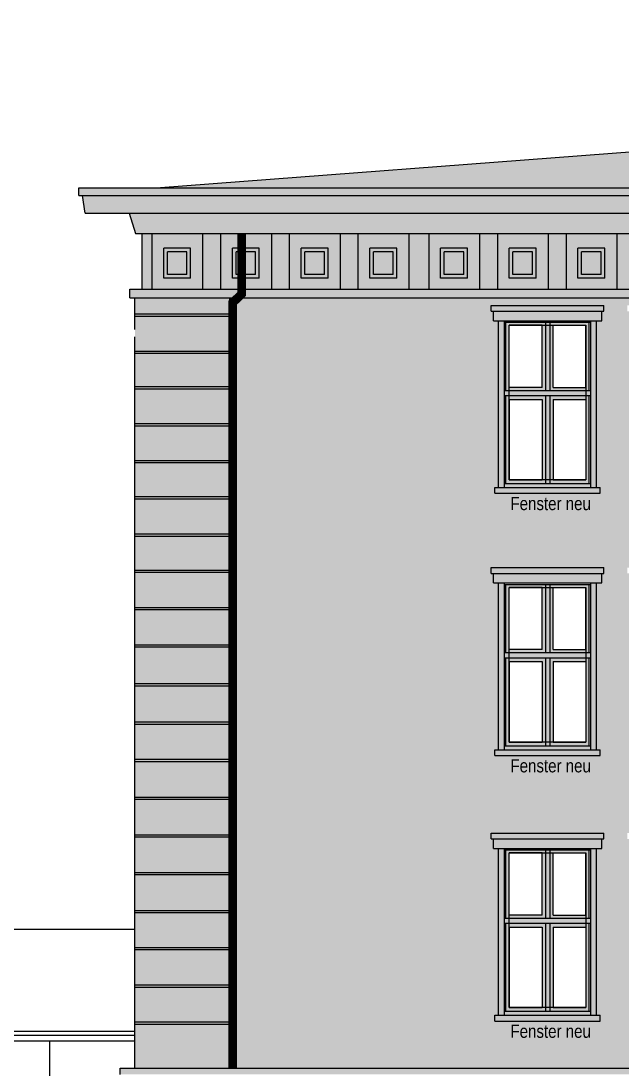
# Model space of a CAD drawing. Header units: metres. Extents: x 11 to 190, y 38 to 70.
# Drawn here: x 29.74 to 37.97, y 47.04 to 61.38 of the extents above; entities that cross this region are included whole.
import ezdxf
from ezdxf.enums import TextEntityAlignment as Align

# ---------------------------------------------------------------- set-up
doc = ezdxf.new("R2010")
doc.units = ezdxf.units.M
doc.header["$LTSCALE"] = 0.01
doc.header["$XCLIPFRAME"] = 2
doc.linetypes.add('AUSGEZOGEN', pattern=[1000, 1000, 0])
for name, color, linetype in [('A_Ansicht_Bibliothek', 1, 'CONTINUOUS'), ('A_Fensterrahmen', 1, 'CONTINUOUS'), ('A_Glasbild', 7, 'CONTINUOUS'), ('A_regenrinne', 252, 'CONTINUOUS'), ('A_Schraff_Dach', 17, 'CONTINUOUS'), ('A_Schraff_Fassade_OG', 41, 'CONTINUOUS'), ('A_Schraff_Fensterrahmen', 255, 'CONTINUOUS'), ('A_Schraff_Gewaende', 23, 'CONTINUOUS'), ('A_Schraff_Paneel', 14, 'CONTINUOUS'), ('A_Schraff_Sims', 17, 'CONTINUOUS'), ('A_Schraff_Stuck', 23, 'CONTINUOUS'), ('A_Stuck_am_dach', 2, 'CONTINUOUS'), ('A_TEXT', 2, 'CONTINUOUS'), ('FASSADE', 7, 'AUSGEZOGEN'), ('FASSADE_STRUKTUR', 8, 'AUSGEZOGEN')]:
    doc.layers.add(name, color=color, linetype=linetype)
doc.styles.add('arial-n', font='ARIALN.TTF')
picture_1 = doc.add_image_def('image1.jpg', size_in_pixel=(60, 84))

msp = doc.modelspace()

# ---------------------------------------------------------------- hatches: boundary and pattern name
at = {"layer": 'A_Schraff_Dach'}
h = msp.add_hatch(color=256, dxfattribs=at)
h.paths.add_polyline_path([(116.817, 59.594), (59.2, 59.594), (55.097, 59.594), (38.192, 59.594), (31.592, 59.092), (55.865, 59.092), (58.525, 59.092), (59.2, 59.092), (116.817, 59.092)])
h.paths.add_polyline_path([(85.073, 60.702), (82.265, 60.704), (82.265, 59.594), (85.073, 59.594)])
h.paths.add_polyline_path([(112.247, 61.37), (111.198, 61.376), (111.198, 59.594), (112.247, 59.594)])
for color, points in [(11, [(55.865, 59.092), (55.097, 59.092), (30.532, 59.092), (30.532, 58.989), (55.865, 58.989)]), (11, [(55.815, 58.989), (55.097, 58.989), (30.582, 58.989), (30.62, 58.747), (55.777, 58.747)]), (256, [(55.182, 58.747), (55.097, 58.747), (31.224, 58.747), (31.31, 58.468), (55.097, 58.468)])]:
    msp.add_hatch(color=color, dxfattribs=at).paths.add_polyline_path(points)
at = {"layer": 'A_Schraff_Fassade_OG'}
h = msp.add_hatch(color=256, dxfattribs=at)
h.paths.add_polyline_path([(36.277, 57.277), (36.207, 57.277), (36.207, 57.407), (36.177, 57.407), (36.177, 57.487), (37.717, 57.487), (37.717, 57.407), (37.687, 57.407), (37.687, 57.277), (37.617, 57.277), (37.617, 56.015), (38.136, 56.01), (38.136, 57.277), (38.066, 57.277), (38.066, 57.407), (38.036, 57.407), (38.036, 57.487), (39.576, 57.487), (39.576, 57.407), (39.546, 57.407), (39.546, 57.277), (39.476, 57.277), (39.476, 55.999), (40.016, 55.994), (40.016, 57.277), (39.946, 57.277), (39.946, 57.407), (39.916, 57.407), (39.916, 57.487), (41.456, 57.487), (41.456, 57.407), (41.426, 57.407), (41.426, 57.277), (41.356, 57.277), (41.356, 55.983), (41.896, 55.978), (41.896, 57.277), (41.826, 57.277), (41.826, 57.407), (41.796, 57.407), (41.796, 57.487), (43.336, 57.487), (43.336, 57.407), (43.306, 57.407), (43.306, 57.277), (43.236, 57.277), (43.236, 55.967), (43.801, 55.962), (43.801, 57.277), (43.731, 57.277), (43.731, 57.407), (43.701, 57.407), (43.701, 57.487), (45.241, 57.487), (45.241, 57.407), (45.211, 57.407), (45.211, 57.277), (45.141, 57.277), (45.141, 55.951), (45.576, 55.947), (45.576, 57.277), (45.506, 57.277), (45.506, 57.407), (45.476, 57.407), (45.476, 57.487), (47.016, 57.487), (47.016, 57.407), (46.986, 57.407), (46.986, 57.277), (46.916, 57.277), (46.916, 55.936), (47.531, 55.931), (47.531, 57.277), (47.461, 57.277), (47.461, 57.407), (47.431, 57.407), (47.431, 57.487), (48.971, 57.487), (48.971, 57.407), (48.941, 57.407), (48.941, 57.277), (48.871, 57.277), (48.871, 55.92), (49.316, 55.916), (49.316, 57.277), (49.246, 57.277), (49.246, 57.407), (49.216, 57.407), (49.216, 57.487), (50.756, 57.487), (50.756, 57.407), (50.726, 57.407), (50.726, 57.277), (50.656, 57.277), (50.656, 55.905), (51.26, 55.9), (51.26, 57.277), (51.19, 57.277), (51.19, 57.407), (51.16, 57.407), (51.16, 57.487), (52.7, 57.487), (52.7, 57.407), (52.67, 57.407), (52.67, 57.277), (52.6, 57.277), (52.6, 55.888), (53.847, 55.878), (53.847, 57.588), (32.6, 57.588), (32.6, 56.057), (36.277, 56.026)])
h.paths.add_polyline_path([(53.847, 55.878), (52.6, 55.888), (52.6, 54.997), (52.65, 54.997), (52.65, 54.917), (51.21, 54.917), (51.21, 54.997), (51.26, 54.997), (51.26, 55.9), (50.656, 55.905), (50.656, 54.997), (50.706, 54.997), (50.706, 54.917), (49.266, 54.917), (49.266, 54.997), (49.316, 54.997), (49.316, 55.916), (48.871, 55.92), (48.871, 54.997), (48.921, 54.997), (48.921, 54.917), (47.481, 54.917), (47.481, 54.997), (47.531, 54.997), (47.531, 55.931), (46.916, 55.936), (46.916, 54.997), (46.966, 54.997), (46.966, 54.917), (45.526, 54.917), (45.526, 54.997), (45.576, 54.997), (45.576, 55.947), (45.141, 55.951), (45.141, 54.997), (45.191, 54.997), (45.191, 54.917), (43.751, 54.917), (43.751, 54.997), (43.801, 54.997), (43.801, 55.962), (43.236, 55.967), (43.236, 54.997), (43.286, 54.997), (43.286, 54.917), (41.846, 54.917), (41.846, 54.997), (41.896, 54.997), (41.896, 55.978), (41.356, 55.983), (41.356, 54.997), (41.406, 54.997), (41.406, 54.917), (39.966, 54.917), (39.966, 54.997), (40.016, 54.997), (40.016, 55.994), (39.476, 55.999), (39.476, 54.997), (39.526, 54.997), (39.526, 54.917), (38.086, 54.917), (38.086, 54.997), (38.136, 54.997), (38.136, 56.01), (37.617, 56.015), (37.617, 54.997), (37.667, 54.997), (37.667, 54.917), (36.227, 54.917), (36.227, 54.997), (36.277, 54.997), (36.277, 56.026), (32.6, 56.057), (32.6, 52.312), (36.277, 52.312), (36.277, 53.691), (36.207, 53.691), (36.207, 53.821), (36.177, 53.821), (36.177, 53.901), (37.717, 53.901), (37.717, 53.821), (37.687, 53.821), (37.687, 53.691), (37.617, 53.691), (37.617, 52.312), (38.136, 52.312), (38.136, 53.691), (38.066, 53.691), (38.066, 53.821), (38.036, 53.821), (38.036, 53.901), (39.576, 53.901), (39.576, 53.821), (39.546, 53.821), (39.546, 53.691), (39.476, 53.691), (39.476, 52.312), (40.016, 52.312), (40.016, 53.691), (39.946, 53.691), (39.946, 53.821), (39.916, 53.821), (39.916, 53.901), (41.456, 53.901), (41.456, 53.821), (41.426, 53.821), (41.426, 53.691), (41.356, 53.691), (41.356, 52.312), (41.896, 52.312), (41.896, 53.691), (41.826, 53.691), (41.826, 53.821), (41.796, 53.821), (41.796, 53.901), (43.336, 53.901), (43.336, 53.821), (43.306, 53.821), (43.306, 53.691), (43.236, 53.691), (43.236, 52.312), (43.801, 52.312), (43.801, 53.691), (43.731, 53.691), (43.731, 53.821), (43.701, 53.821), (43.701, 53.901), (45.241, 53.901), (45.241, 53.821), (45.211, 53.821), (45.211, 53.691), (45.141, 53.691), (45.141, 52.312), (45.576, 52.312), (45.576, 53.691), (45.506, 53.691), (45.506, 53.821), (45.476, 53.821), (45.476, 53.901), (47.016, 53.901), (47.016, 53.821), (46.986, 53.821), (46.986, 53.691), (46.916, 53.691), (46.916, 52.312), (47.531, 52.312), (47.531, 53.691), (47.461, 53.691), (47.461, 53.821), (47.431, 53.821), (47.431, 53.901), (48.971, 53.901), (48.971, 53.821), (48.941, 53.821), (48.941, 53.691), (48.871, 53.691), (48.871, 52.312), (49.316, 52.312), (49.316, 53.691), (49.246, 53.691), (49.246, 53.821), (49.216, 53.821), (49.216, 53.901), (50.756, 53.901), (50.756, 53.821), (50.726, 53.821), (50.726, 53.691), (50.656, 53.691), (50.656, 52.312), (51.26, 52.312), (51.26, 53.691), (51.19, 53.691), (51.19, 53.821), (51.16, 53.821), (51.16, 53.901), (52.7, 53.901), (52.7, 53.821), (52.67, 53.821), (52.67, 53.691), (52.6, 53.691), (52.6, 52.312), (53.847, 52.312)])
h.paths.add_polyline_path([(53.847, 52.312), (52.6, 52.312), (52.6, 51.411), (52.65, 51.411), (52.65, 51.331), (51.21, 51.331), (51.21, 51.411), (51.26, 51.411), (51.26, 52.312), (50.656, 52.312), (50.656, 51.411), (50.706, 51.411), (50.706, 51.331), (49.266, 51.331), (49.266, 51.411), (49.316, 51.411), (49.316, 52.312), (48.871, 52.312), (48.871, 51.411), (48.921, 51.411), (48.921, 51.331), (47.481, 51.331), (47.481, 51.411), (47.531, 51.411), (47.531, 52.312), (46.916, 52.312), (46.916, 51.411), (46.966, 51.411), (46.966, 51.331), (45.526, 51.331), (45.526, 51.411), (45.576, 51.411), (45.576, 52.312), (45.141, 52.312), (45.141, 51.411), (45.191, 51.411), (45.191, 51.331), (43.751, 51.331), (43.751, 51.411), (43.801, 51.411), (43.801, 52.312), (43.236, 52.312), (43.236, 51.411), (43.286, 51.411), (43.286, 51.331), (41.846, 51.331), (41.846, 51.411), (41.896, 51.411), (41.896, 52.312), (41.356, 52.312), (41.356, 51.411), (41.406, 51.411), (41.406, 51.331), (39.966, 51.331), (39.966, 51.411), (40.016, 51.411), (40.016, 52.312), (39.476, 52.312), (39.476, 51.411), (39.526, 51.411), (39.526, 51.331), (38.086, 51.331), (38.086, 51.411), (38.136, 51.411), (38.136, 52.312), (37.617, 52.312), (37.617, 51.411), (37.667, 51.411), (37.667, 51.331), (36.227, 51.331), (36.227, 51.411), (36.277, 51.411), (36.277, 52.312), (32.6, 52.312), (32.6, 49.232), (36.277, 49.232), (36.277, 50.061), (36.207, 50.061), (36.207, 50.191), (36.177, 50.191), (36.177, 50.271), (37.717, 50.271), (37.717, 50.191), (37.687, 50.191), (37.687, 50.061), (37.617, 50.061), (37.617, 49.232), (38.136, 49.232), (38.136, 50.061), (38.066, 50.061), (38.066, 50.191), (38.036, 50.191), (38.036, 50.271), (39.576, 50.271), (39.576, 50.191), (39.546, 50.191), (39.546, 50.061), (39.476, 50.061), (39.476, 49.232), (40.016, 49.232), (40.016, 50.061), (39.946, 50.061), (39.946, 50.191), (39.916, 50.191), (39.916, 50.271), (41.456, 50.271), (41.456, 50.191), (41.426, 50.191), (41.426, 50.061), (41.356, 50.061), (41.356, 49.232), (41.896, 49.232), (41.896, 50.061), (41.826, 50.061), (41.826, 50.191), (41.796, 50.191), (41.796, 50.271), (43.336, 50.271), (43.336, 50.191), (43.306, 50.191), (43.306, 50.061), (43.236, 50.061), (43.236, 49.232), (43.801, 49.232), (43.801, 50.061), (43.731, 50.061), (43.731, 50.191), (43.701, 50.191), (43.701, 50.271), (45.241, 50.271), (45.241, 50.191), (45.211, 50.191), (45.211, 50.061), (45.141, 50.061), (45.141, 49.232), (45.576, 49.232), (45.576, 50.061), (45.506, 50.061), (45.506, 50.191), (45.476, 50.191), (45.476, 50.271), (47.016, 50.271), (47.016, 50.191), (46.986, 50.191), (46.986, 50.061), (46.916, 50.061), (46.916, 49.232), (47.531, 49.232), (47.531, 50.061), (47.461, 50.061), (47.461, 50.191), (47.431, 50.191), (47.431, 50.271), (48.971, 50.271), (48.971, 50.191), (48.941, 50.191), (48.941, 50.061), (48.871, 50.061), (48.871, 49.232), (49.316, 49.232), (49.316, 50.061), (49.246, 50.061), (49.246, 50.191), (49.216, 50.191), (49.216, 50.271), (50.756, 50.271), (50.756, 50.191), (50.726, 50.191), (50.726, 50.061), (50.656, 50.061), (50.656, 49.232), (51.26, 49.232), (51.26, 50.061), (51.19, 50.061), (51.19, 50.191), (51.16, 50.191), (51.16, 50.271), (52.7, 50.271), (52.7, 50.191), (52.67, 50.191), (52.67, 50.061), (52.6, 50.061), (52.6, 49.232), (53.847, 49.232)])
h.paths.add_polyline_path([(36.277, 49.232), (32.6, 49.232), (32.6, 47.058), (53.847, 47.058), (53.847, 49.232), (52.6, 49.232), (52.6, 47.781), (52.65, 47.781), (52.65, 47.701), (51.21, 47.701), (51.21, 47.781), (51.26, 47.781), (51.26, 49.232), (50.656, 49.232), (50.656, 47.781), (50.706, 47.781), (50.706, 47.701), (49.266, 47.701), (49.266, 47.781), (49.316, 47.781), (49.316, 49.232), (48.871, 49.232), (48.871, 47.781), (48.921, 47.781), (48.921, 47.701), (47.481, 47.701), (47.481, 47.781), (47.531, 47.781), (47.531, 49.232), (46.916, 49.232), (46.916, 47.781), (46.966, 47.781), (46.966, 47.701), (45.526, 47.701), (45.526, 47.781), (45.576, 47.781), (45.576, 49.232), (45.141, 49.232), (45.141, 47.781), (45.191, 47.781), (45.191, 47.701), (43.751, 47.701), (43.751, 47.781), (43.801, 47.781), (43.801, 49.232), (43.236, 49.232), (43.236, 47.781), (43.286, 47.781), (43.286, 47.701), (41.846, 47.701), (41.846, 47.781), (41.896, 47.781), (41.896, 49.232), (41.356, 49.232), (41.356, 47.781), (41.406, 47.781), (41.406, 47.701), (39.966, 47.701), (39.966, 47.781), (40.016, 47.781), (40.016, 49.232), (39.476, 49.232), (39.476, 47.781), (39.526, 47.781), (39.526, 47.701), (38.086, 47.701), (38.086, 47.781), (38.136, 47.781), (38.136, 49.232), (37.617, 49.232), (37.617, 47.781), (37.667, 47.781), (37.667, 47.701), (36.227, 47.701), (36.227, 47.781), (36.277, 47.781)])
at = {"layer": 'A_Schraff_Fensterrahmen'}
h = msp.add_hatch(color=256, dxfattribs=at)
h.paths.add_polyline_path([(36.917, 57.257), (36.377, 57.257), (36.377, 56.325), (36.917, 56.325)])
h.paths.add_polyline_path([(36.872, 57.216), (36.872, 56.366), (36.422, 56.366), (36.422, 57.216)], flags=16)
h.paths.add_polyline_path([(37.517, 57.257), (36.977, 57.257), (36.977, 56.325), (37.517, 56.325)])
h.paths.add_polyline_path([(37.022, 57.216), (37.472, 57.216), (37.472, 56.366), (37.022, 56.366)], flags=16)
h.paths.add_polyline_path([(36.977, 57.257), (36.917, 57.257), (36.917, 56.325), (36.977, 56.325)])
h.paths.add_polyline_path([(36.917, 56.255), (36.377, 56.255), (36.377, 55.05), (36.917, 55.05)])
h.paths.add_polyline_path([(36.872, 56.202), (36.872, 55.102), (36.422, 55.102), (36.422, 56.202)], flags=16)
h.paths.add_polyline_path([(37.517, 56.255), (36.977, 56.255), (36.977, 55.05), (37.517, 55.05)])
h.paths.add_polyline_path([(37.472, 56.202), (37.472, 55.102), (37.022, 55.102), (37.022, 56.202)], flags=16)
h.paths.add_polyline_path([(36.977, 56.255), (36.917, 56.255), (36.917, 55.05), (36.977, 55.05)])
h.paths.add_polyline_path([(37.537, 56.292), (36.357, 56.292), (36.357, 56.255), (37.537, 56.255)])
h.paths.add_polyline_path([(37.537, 56.325), (36.357, 56.325), (36.357, 56.292), (37.537, 56.292)])
h.paths.add_polyline_path([(37.537, 55.05), (36.357, 55.05), (36.357, 54.997), (37.537, 54.997)])
h = msp.add_hatch(color=256, dxfattribs=at)
h.paths.add_polyline_path([(36.917, 53.671), (36.377, 53.671), (36.377, 52.739), (36.917, 52.739)])
h.paths.add_polyline_path([(36.872, 53.63), (36.872, 52.78), (36.422, 52.78), (36.422, 53.63)], flags=16)
h.paths.add_polyline_path([(37.517, 53.671), (36.977, 53.671), (36.977, 52.739), (37.517, 52.739)])
h.paths.add_polyline_path([(37.022, 53.63), (37.472, 53.63), (37.472, 52.78), (37.022, 52.78)], flags=16)
h.paths.add_polyline_path([(36.977, 53.671), (36.917, 53.671), (36.917, 52.739), (36.977, 52.739)])
h.paths.add_polyline_path([(36.917, 52.669), (36.377, 52.669), (36.377, 51.464), (36.917, 51.464)])
h.paths.add_polyline_path([(36.872, 52.616), (36.872, 51.516), (36.422, 51.516), (36.422, 52.616)], flags=16)
h.paths.add_polyline_path([(37.517, 52.669), (36.977, 52.669), (36.977, 51.464), (37.517, 51.464)])
h.paths.add_polyline_path([(37.472, 52.616), (37.472, 51.516), (37.022, 51.516), (37.022, 52.616)], flags=16)
h.paths.add_polyline_path([(36.977, 52.669), (36.917, 52.669), (36.917, 51.464), (36.977, 51.464)])
h.paths.add_polyline_path([(37.537, 52.706), (36.357, 52.706), (36.357, 52.669), (37.537, 52.669)])
h.paths.add_polyline_path([(37.537, 52.739), (36.357, 52.739), (36.357, 52.706), (37.537, 52.706)])
h.paths.add_polyline_path([(37.537, 51.464), (36.357, 51.464), (36.357, 51.411), (37.537, 51.411)])
h = msp.add_hatch(color=256, dxfattribs=at)
h.paths.add_polyline_path([(36.917, 50.041), (36.377, 50.041), (36.377, 49.109), (36.917, 49.109)])
h.paths.add_polyline_path([(36.872, 50), (36.872, 49.15), (36.422, 49.15), (36.422, 50)], flags=16)
h.paths.add_polyline_path([(37.517, 50.041), (36.977, 50.041), (36.977, 49.109), (37.517, 49.109)])
h.paths.add_polyline_path([(37.022, 50), (37.472, 50), (37.472, 49.15), (37.022, 49.15)], flags=16)
h.paths.add_polyline_path([(36.977, 50.041), (36.917, 50.041), (36.917, 49.109), (36.977, 49.109)])
h.paths.add_polyline_path([(36.917, 49.039), (36.377, 49.039), (36.377, 47.834), (36.917, 47.834)])
h.paths.add_polyline_path([(36.872, 48.986), (36.872, 47.886), (36.422, 47.886), (36.422, 48.986)], flags=16)
h.paths.add_polyline_path([(37.517, 49.039), (36.977, 49.039), (36.977, 47.834), (37.517, 47.834)])
h.paths.add_polyline_path([(37.472, 48.986), (37.472, 47.886), (37.022, 47.886), (37.022, 48.986)], flags=16)
h.paths.add_polyline_path([(36.977, 49.039), (36.917, 49.039), (36.917, 47.834), (36.977, 47.834)])
h.paths.add_polyline_path([(37.537, 49.076), (36.357, 49.076), (36.357, 49.039), (37.537, 49.039)])
h.paths.add_polyline_path([(37.537, 49.109), (36.357, 49.109), (36.357, 49.076), (37.537, 49.076)])
h.paths.add_polyline_path([(37.537, 47.834), (36.357, 47.834), (36.357, 47.781), (37.537, 47.781)])
at = {"layer": 'A_Schraff_Gewaende'}
h = msp.add_hatch(color=256, dxfattribs=at)
h.dxf.hatch_style = 1
h.paths.add_polyline_path([(37.717, 57.487), (36.177, 57.487), (36.177, 57.407), (37.717, 57.407)])
h.paths.add_polyline_path([(37.687, 57.407), (36.207, 57.407), (36.207, 57.277), (37.687, 57.277)])
h.paths.add_polyline_path([(36.357, 57.277), (36.277, 57.277), (36.277, 54.997), (36.357, 54.997)])
h.paths.add_polyline_path([(37.617, 57.277), (37.537, 57.277), (37.537, 54.997), (37.617, 54.997)])
h.paths.add_polyline_path([(37.537, 55.05), (36.357, 55.05), (36.357, 54.997), (37.537, 54.997)])
h.paths.add_polyline_path([(37.717, 54.997), (36.177, 54.997), (36.177, 54.917), (37.717, 54.917)])
h = msp.add_hatch(color=256, dxfattribs=at)
h.dxf.hatch_style = 1
h.paths.add_polyline_path([(37.717, 53.901), (36.177, 53.901), (36.177, 53.821), (37.717, 53.821)])
h.paths.add_polyline_path([(37.687, 53.821), (36.207, 53.821), (36.207, 53.691), (37.687, 53.691)])
h.paths.add_polyline_path([(36.357, 53.691), (36.277, 53.691), (36.277, 51.411), (36.357, 51.411)])
h.paths.add_polyline_path([(37.617, 53.691), (37.537, 53.691), (37.537, 51.411), (37.617, 51.411)])
h.paths.add_polyline_path([(37.537, 51.464), (36.357, 51.464), (36.357, 51.411), (37.537, 51.411)])
h.paths.add_polyline_path([(37.717, 51.411), (36.177, 51.411), (36.177, 51.331), (37.717, 51.331)])
h = msp.add_hatch(color=256, dxfattribs=at)
h.dxf.hatch_style = 1
h.paths.add_polyline_path([(37.717, 50.271), (36.177, 50.271), (36.177, 50.191), (37.717, 50.191)])
h.paths.add_polyline_path([(37.687, 50.191), (36.207, 50.191), (36.207, 50.061), (37.687, 50.061)])
h.paths.add_polyline_path([(36.357, 50.061), (36.277, 50.061), (36.277, 47.781), (36.357, 47.781)])
h.paths.add_polyline_path([(37.617, 50.061), (37.537, 50.061), (37.537, 47.781), (37.617, 47.781)])
h.paths.add_polyline_path([(37.537, 47.834), (36.357, 47.834), (36.357, 47.781), (37.537, 47.781)])
h.paths.add_polyline_path([(37.717, 47.781), (36.177, 47.781), (36.177, 47.701), (37.717, 47.701)])
at = {"layer": 'A_Schraff_Paneel'}
msp.add_hatch(color=256, dxfattribs=at).paths.add_polyline_path([(31.3, 57.588), (31.3, 47.058), (32.6, 47.058), (32.6, 57.588)])
at = {"layer": 'A_Schraff_Sims'}
h = msp.add_hatch(color=256, dxfattribs=at)
h.paths.add_polyline_path([(116.817, 57.707), (31.233, 57.707), (31.233, 57.588), (116.817, 57.588)])
h.paths.add_polyline_path([(55.246, 43.35), (55.257, 43.434), (55.117, 43.484), (31.28, 43.484), (31.14, 43.434), (31.151, 43.35)])
msp.add_hatch(color=256, dxfattribs=at).paths.add_polyline_path([(55.296, 47.058), (31.101, 47.058), (31.101, 46.97), (55.296, 46.97)])
at = {"layer": 'A_Schraff_Stuck'}
msp.add_hatch(color=256, dxfattribs=at).paths.add_polyline_path([(31.402, 58.468), (31.402, 57.707), (116.817, 57.707), (116.817, 58.468)])

# ---------------------------------------------------------------- linework, layer by layer
at = {"layer": 'A_Ansicht_Bibliothek'}
for p, q in [((13.505, 48.957), (31.3, 48.957)), ((13.14, 47.561), (31.3, 47.561)), ((13.14, 47.508), (31.3, 47.508)), ((13.14, 47.428), (31.3, 47.428)), ((30.134, 47.428), (30.134, 43.484))]:
    msp.add_line(p, q, dxfattribs=at)
at = {"layer": 'A_Fensterrahmen'}
for p, q in [((36.357, 57.257), (37.537, 57.257)), ((36.377, 56.325), (36.377, 57.257)), ((36.422, 56.366), (36.422, 57.216)), ((36.872, 57.216), (36.422, 57.216)), ((36.872, 56.366), (36.872, 57.216)), ((36.917, 57.257), (36.917, 56.325)), ((36.977, 57.257), (36.977, 56.325)), ((37.022, 56.366), (37.022, 57.216)), ((37.022, 57.216), (37.472, 57.216)), ((37.472, 56.366), (37.472, 57.216)), ((37.517, 56.325), (37.517, 57.257)), ((36.357, 56.325), (37.537, 56.325)), ((36.872, 56.366), (36.422, 56.366)), ((37.022, 56.366), (37.472, 56.366)), ((36.357, 56.255), (37.537, 56.255)), ((36.377, 55.05), (36.377, 56.255)), ((36.422, 56.202), (36.872, 56.202)), ((36.422, 56.202), (36.422, 55.102)), ((36.872, 56.202), (36.872, 55.102)), ((36.917, 56.255), (36.917, 55.05)), ((36.977, 56.255), (36.977, 55.05)), ((37.022, 56.202), (37.022, 55.102)), ((37.022, 56.202), (37.472, 56.202)), ((37.472, 56.202), (37.472, 55.102)), ((37.517, 55.05), (37.517, 56.255)), ((36.357, 55.05), (37.537, 55.05)), ((36.422, 55.102), (36.872, 55.102)), ((37.022, 55.102), (37.472, 55.102)), ((36.357, 53.671), (37.537, 53.671)), ((36.377, 52.739), (36.377, 53.671)), ((36.872, 53.63), (36.422, 53.63)), ((36.422, 52.78), (36.422, 53.63)), ((36.872, 52.78), (36.872, 53.63)), ((36.917, 53.671), (36.917, 52.739)), ((36.977, 53.671), (36.977, 52.739)), ((37.022, 53.63), (37.472, 53.63)), ((37.022, 52.78), (37.022, 53.63)), ((37.472, 52.78), (37.472, 53.63)), ((37.517, 52.739), (37.517, 53.671)), ((36.872, 52.78), (36.422, 52.78)), ((37.022, 52.78), (37.472, 52.78)), ((36.357, 52.739), (37.537, 52.739)), ((36.357, 52.669), (37.537, 52.669)), ((36.377, 51.464), (36.377, 52.669)), ((36.422, 52.616), (36.422, 51.516)), ((36.422, 52.616), (36.872, 52.616)), ((36.872, 52.616), (36.872, 51.516)), ((36.917, 52.669), (36.917, 51.464)), ((36.977, 52.669), (36.977, 51.464)), ((37.022, 52.616), (37.022, 51.516)), ((37.022, 52.616), (37.472, 52.616)), ((37.472, 52.616), (37.472, 51.516)), ((37.517, 51.464), (37.517, 52.669)), ((36.357, 51.464), (37.537, 51.464)), ((36.422, 51.516), (36.872, 51.516)), ((37.022, 51.516), (37.472, 51.516)), ((36.357, 50.041), (37.537, 50.041)), ((36.377, 49.109), (36.377, 50.041)), ((36.917, 50.041), (36.917, 49.109)), ((36.977, 50.041), (36.977, 49.109)), ((37.517, 49.109), (37.517, 50.041)), ((36.422, 49.15), (36.422, 50)), ((36.872, 50), (36.422, 50)), ((36.872, 49.15), (36.872, 50)), ((37.022, 49.15), (37.022, 50)), ((37.022, 50), (37.472, 50)), ((37.472, 49.15), (37.472, 50)), ((36.357, 49.109), (37.537, 49.109)), ((36.357, 49.039), (37.537, 49.039)), ((36.377, 47.834), (36.377, 49.039)), ((36.872, 49.15), (36.422, 49.15)), ((36.917, 49.039), (36.917, 47.834)), ((36.977, 49.039), (36.977, 47.834)), ((37.022, 49.15), (37.472, 49.15)), ((37.517, 47.834), (37.517, 49.039)), ((36.422, 48.986), (36.872, 48.986)), ((36.422, 48.986), (36.422, 47.886)), ((36.872, 48.986), (36.872, 47.886)), ((37.022, 48.986), (37.022, 47.886)), ((37.022, 48.986), (37.472, 48.986)), ((37.472, 48.986), (37.472, 47.886)), ((36.422, 47.886), (36.872, 47.886)), ((37.022, 47.886), (37.472, 47.886)), ((36.357, 47.834), (37.537, 47.834))]:
    msp.add_line(p, q, dxfattribs=at)
at = {"layer": 'A_regenrinne', "const_width": 0.12}
msp.add_lwpolyline([(32.763, 58.473), (32.763, 57.643), (32.639, 57.524), (32.639, 47.058), (32.639, 47.058), (32.639, 47.058)], dxfattribs=at)
at = {"layer": 'A_Stuck_am_dach'}
for p, q in [((31.533, 58.468), (31.533, 57.707)), ((32.228, 58.468), (32.228, 57.707)), ((32.473, 58.468), (32.473, 57.707)), ((33.168, 58.468), (33.168, 57.707)), ((33.413, 58.468), (33.413, 57.707)), ((34.108, 58.468), (34.108, 57.707)), ((34.353, 58.468), (34.353, 57.707)), ((35.048, 58.468), (35.048, 57.707)), ((35.32, 58.468), (35.32, 57.707)), ((36.015, 58.468), (36.015, 57.707)), ((36.26, 58.468), (36.26, 57.707)), ((36.955, 58.468), (36.955, 57.707)), ((37.2, 58.468), (37.2, 57.707)), ((37.895, 58.468), (37.895, 57.707)), ((31.695, 57.861), (31.695, 58.27)), ((32.063, 58.27), (31.695, 58.27)), ((31.745, 57.911), (31.745, 58.22)), ((32.013, 58.22), (31.745, 58.22)), ((32.013, 57.911), (32.013, 58.22)), ((32.063, 57.861), (32.063, 58.27)), ((32.635, 57.861), (32.635, 58.27)), ((33.003, 58.27), (32.635, 58.27)), ((32.685, 57.911), (32.685, 58.22)), ((32.953, 58.22), (32.685, 58.22)), ((32.953, 57.911), (32.953, 58.22)), ((33.003, 57.861), (33.003, 58.27)), ((33.575, 57.861), (33.575, 58.27)), ((33.943, 58.27), (33.575, 58.27)), ((33.625, 57.911), (33.625, 58.22)), ((33.893, 58.22), (33.625, 58.22)), ((33.893, 57.911), (33.893, 58.22)), ((33.943, 57.861), (33.943, 58.27)), ((34.515, 57.861), (34.515, 58.27)), ((34.883, 58.27), (34.515, 58.27)), ((34.565, 57.911), (34.565, 58.22)), ((34.833, 58.22), (34.565, 58.22)), ((34.833, 57.911), (34.833, 58.22)), ((34.883, 57.861), (34.883, 58.27)), ((35.482, 57.861), (35.482, 58.27)), ((35.85, 58.27), (35.482, 58.27)), ((35.532, 57.911), (35.532, 58.22)), ((35.8, 58.22), (35.532, 58.22)), ((35.8, 57.911), (35.8, 58.22)), ((35.85, 57.861), (35.85, 58.27)), ((36.422, 57.861), (36.422, 58.27)), ((36.79, 58.27), (36.422, 58.27)), ((36.472, 57.911), (36.472, 58.22)), ((36.74, 58.22), (36.472, 58.22)), ((36.74, 57.911), (36.74, 58.22)), ((36.79, 57.861), (36.79, 58.27)), ((37.362, 57.861), (37.362, 58.27)), ((37.73, 58.27), (37.362, 58.27)), ((37.412, 57.911), (37.412, 58.22)), ((37.68, 58.22), (37.412, 58.22)), ((37.68, 57.911), (37.68, 58.22)), ((37.73, 57.861), (37.73, 58.27)), ((32.013, 57.911), (31.745, 57.911)), ((32.953, 57.911), (32.685, 57.911)), ((33.893, 57.911), (33.625, 57.911)), ((34.833, 57.911), (34.565, 57.911)), ((35.8, 57.911), (35.532, 57.911)), ((36.74, 57.911), (36.472, 57.911)), ((37.68, 57.911), (37.412, 57.911)), ((32.063, 57.861), (31.695, 57.861)), ((33.003, 57.861), (32.635, 57.861)), ((33.943, 57.861), (33.575, 57.861)), ((34.883, 57.861), (34.515, 57.861)), ((35.85, 57.861), (35.482, 57.861)), ((36.79, 57.861), (36.422, 57.861)), ((37.73, 57.861), (37.362, 57.861))]:
    msp.add_line(p, q, dxfattribs=at)
at = {"layer": 'FASSADE'}
for p, q in [((31.592, 59.092), (38.192, 59.594)), ((30.532, 59.092), (55.865, 59.092)), ((30.532, 58.989), (30.532, 59.092)), ((30.532, 58.989), (55.865, 58.989)), ((30.62, 58.747), (30.582, 58.989)), ((30.62, 58.747), (55.777, 58.747)), ((31.224, 58.747), (31.31, 58.468)), ((31.31, 58.468), (55.097, 58.468)), ((31.402, 57.707), (31.402, 58.468)), ((31.233, 57.707), (55.164, 57.707)), ((31.233, 57.588), (31.233, 57.707)), ((31.233, 57.588), (55.164, 57.588)), ((31.3, 47.058), (31.3, 57.588)), ((32.6, 47.058), (32.6, 57.588)), ((36.177, 57.407), (36.177, 57.487)), ((36.177, 57.487), (37.717, 57.487)), ((37.717, 57.407), (37.717, 57.487)), ((36.177, 57.407), (37.717, 57.407)), ((36.207, 57.277), (36.207, 57.407)), ((37.687, 57.277), (37.687, 57.407)), ((36.207, 57.277), (37.687, 57.277)), ((36.277, 54.997), (36.277, 57.277)), ((36.357, 54.997), (36.357, 57.277)), ((37.537, 54.997), (37.537, 57.277)), ((37.617, 54.997), (37.617, 57.277)), ((36.227, 54.917), (36.227, 54.997)), ((36.227, 54.997), (37.667, 54.997)), ((36.227, 54.917), (37.667, 54.917)), ((37.667, 54.917), (37.667, 54.997)), ((36.177, 53.821), (36.177, 53.901)), ((36.177, 53.901), (37.717, 53.901)), ((37.717, 53.821), (37.717, 53.901)), ((36.177, 53.821), (37.717, 53.821)), ((36.207, 53.691), (36.207, 53.821)), ((37.687, 53.691), (37.687, 53.821)), ((36.207, 53.691), (37.687, 53.691)), ((36.277, 51.411), (36.277, 53.691)), ((36.357, 51.411), (36.357, 53.691)), ((37.537, 51.411), (37.537, 53.691)), ((37.617, 51.411), (37.617, 53.691)), ((36.227, 51.331), (36.227, 51.411)), ((36.227, 51.411), (37.667, 51.411)), ((36.227, 51.331), (37.667, 51.331)), ((37.667, 51.331), (37.667, 51.411)), ((36.177, 50.191), (36.177, 50.271)), ((36.177, 50.271), (37.717, 50.271)), ((36.177, 50.191), (37.717, 50.191)), ((36.207, 50.061), (36.207, 50.191)), ((37.687, 50.061), (37.687, 50.191)), ((37.717, 50.191), (37.717, 50.271)), ((36.207, 50.061), (37.687, 50.061)), ((36.277, 47.781), (36.277, 50.061)), ((36.357, 47.781), (36.357, 50.061)), ((37.537, 47.781), (37.537, 50.061)), ((37.617, 47.781), (37.617, 50.061)), ((36.227, 47.701), (36.227, 47.781)), ((36.227, 47.781), (37.667, 47.781)), ((37.667, 47.701), (37.667, 47.781)), ((36.227, 47.701), (37.667, 47.701)), ((31.101, 47.058), (55.296, 47.058)), ((31.101, 46.97), (31.101, 47.058))]:
    msp.add_line(p, q, dxfattribs=at)
at = {"layer": 'FASSADE_STRUKTUR', "color": 2}
for p, q in [((32.6, 57.367), (31.3, 57.367)), ((32.6, 57.337), (31.3, 57.337)), ((32.6, 56.857), (31.3, 56.857)), ((32.6, 56.827), (31.3, 56.827)), ((32.6, 56.372), (31.3, 56.372)), ((32.6, 56.342), (31.3, 56.342)), ((32.6, 55.867), (31.3, 55.867)), ((32.6, 55.837), (31.3, 55.837)), ((32.6, 55.362), (31.3, 55.362)), ((32.6, 55.332), (31.3, 55.332)), ((32.6, 54.867), (31.3, 54.867)), ((32.6, 54.837), (31.3, 54.837)), ((32.6, 54.357), (31.3, 54.357)), ((32.6, 54.327), (31.3, 54.327)), ((32.6, 53.862), (31.3, 53.862)), ((32.6, 53.832), (31.3, 53.832)), ((32.6, 53.353), (31.3, 53.353)), ((32.6, 53.323), (31.3, 53.323)), ((32.6, 52.842), (31.3, 52.842)), ((32.6, 52.812), (31.3, 52.812)), ((32.6, 52.312), (31.3, 52.312)), ((32.6, 52.282), (31.3, 52.282)), ((32.6, 51.787), (31.3, 51.787)), ((32.6, 51.757), (31.3, 51.757)), ((32.6, 51.277), (31.3, 51.277)), ((32.6, 51.247), (31.3, 51.247)), ((32.6, 50.759), (31.3, 50.759)), ((32.6, 50.729), (31.3, 50.729)), ((32.6, 50.244), (31.3, 50.244)), ((32.6, 50.214), (31.3, 50.214)), ((32.6, 49.729), (31.3, 49.729)), ((32.6, 49.699), (31.3, 49.699)), ((32.6, 49.209), (31.3, 49.209)), ((32.6, 49.179), (31.3, 49.179)), ((32.6, 48.702), (31.3, 48.702)), ((32.6, 48.672), (31.3, 48.672)), ((32.6, 48.19), (31.3, 48.19)), ((32.6, 48.16), (31.3, 48.16)), ((32.6, 47.684), (31.3, 47.684)), ((32.6, 47.654), (31.3, 47.654))]:
    msp.add_line(p, q, dxfattribs=at)

# ---------------------------------------------------------------- texts
at = {"layer": 'A_TEXT', "linetype": 'Continuous', "style": 'arial-n'}
for p in [(36.989, 54.633), (36.989, 51.047), (36.989, 47.417)]:
    msp.add_text('Fenster neu', height=0.18, dxfattribs=at).set_placement(p, align=Align.BOTTOM_CENTER)

# ---------------------------------------------------------------- pictures from other files: only their frames are drawn
at = {"layer": 'A_Glasbild'}
image = msp.add_image(picture_1, insert=(37.952, 57.216), size_in_units=(1.531, 2.143), rotation=180, dxfattribs=at)
image.set_boundary_path([(18.34, 0.64), (59.5, 83.5)])
image = msp.add_image(picture_1, insert=(37.952, 53.63), size_in_units=(1.531, 2.143), rotation=180, dxfattribs=at)
image.set_boundary_path([(18.34, 0.64), (59.5, 83.5)])
image = msp.add_image(picture_1, insert=(37.952, 50), size_in_units=(1.531, 2.143), rotation=180, dxfattribs=at)
image.set_boundary_path([(18.34, 0.64), (59.5, 83.5)])

doc.saveas('drawing.dxf')
